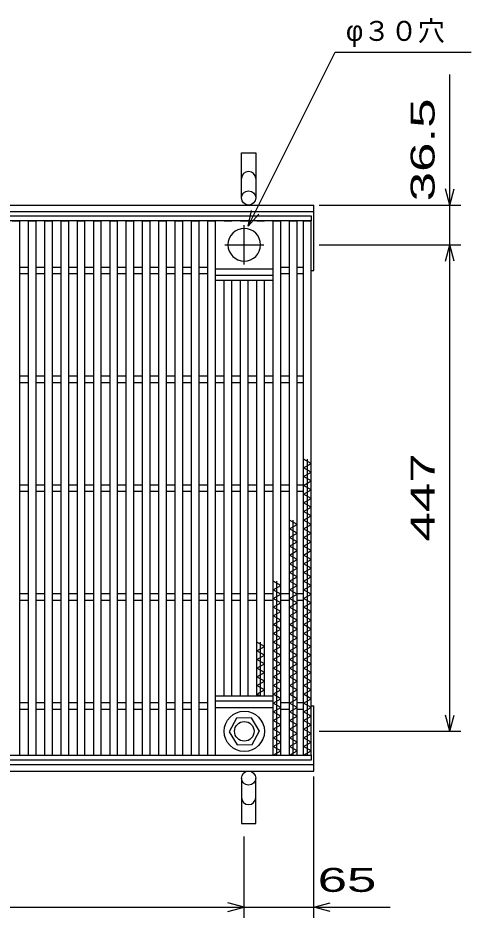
# Model space of a CAD drawing. Units: millimetres, scale not verified. Extents: x -1820 to 1731, y -1282 to 1054.
# Drawn here: x -623 to -206, y -246 to 581 of the extents above; entities that cross this region are included whole.
import ezdxf
from ezdxf.enums import TextEntityAlignment as Align

# ---------------------------------------------------------------- set-up
doc = ezdxf.new("R2010")
doc.units = ezdxf.units.MM
doc.header["$LTSCALE"] = 10
doc.linetypes.add('CHAIN', pattern=[18.5, 12, -1.5, 3.5, -1.5])
for name, color, linetype, lineweight in [('16', 3, 'Continuous', 25), ('19', 6, 'Continuous', 25), ('22', 4, 'Continuous', 25)]:
    doc.layers.add(name, color=color, linetype=linetype, lineweight=lineweight)
doc.styles.add('ベクトル', font='')
doc.styles.get('ベクトル').set_extended_font_data('ベクトル')

msp = doc.modelspace()

# ---------------------------------------------------------------- linework, layer by layer
at = {"layer": '16'}
for p, q in [((-1348, 399), (-353, 399)), ((-353, 399), (-353, 394.5)), ((-353, 394.5), (-1348, 394.5)), ((-628, 394.5), (-621, 394.5)), ((-621, -96.5), (-621, 394.5)), ((-613, -96.5), (-613, 394.5)), ((-613, 394.5), (-606, 394.5)), ((-606, -96.5), (-606, 394.5)), ((-598, -96.5), (-598, 394.5)), ((-598, 394.5), (-591, 394.5)), ((-591, -96.5), (-591, 394.5)), ((-583, -96.5), (-583, 394.5)), ((-583, 394.5), (-576, 394.5)), ((-576, -96.5), (-576, 394.5)), ((-568, -96.5), (-568, 394.5)), ((-568, 394.5), (-561, 394.5)), ((-561, -96.5), (-561, 394.5)), ((-553, -96.5), (-553, 394.5)), ((-553, 394.5), (-546, 394.5)), ((-546, -96.5), (-546, 394.5)), ((-538, -96.5), (-538, 394.5)), ((-538, 394.5), (-531, 394.5)), ((-531, -96.5), (-531, 394.5)), ((-523, -96.5), (-523, 394.5)), ((-523, 394.5), (-516, 394.5)), ((-516, -96.5), (-516, 394.5)), ((-508, -96.5), (-508, 394.5)), ((-508, 394.5), (-501, 394.5)), ((-501, -96.5), (-501, 394.5)), ((-493, -96.5), (-493, 394.5)), ((-493, 394.5), (-486, 394.5)), ((-486, -96.5), (-486, 394.5)), ((-478, -96.5), (-478, 394.5)), ((-478, 394.5), (-471, 394.5)), ((-471, -96.5), (-471, 394.5)), ((-463, -96.5), (-463, 394.5)), ((-463, 394.5), (-456, 394.5)), ((-456, -96.5), (-456, 394.5)), ((-448, -96.5), (-448, 394.5)), ((-448, 394.5), (-441, 394.5)), ((-441, -96.5), (-441, 394.5)), ((-433, 394.5), (-426, 394.5)), ((-418, 394.5), (-411, 394.5)), ((-403, 394.5), (-396, 394.5)), ((-388, -96.5), (-388, 394.5)), ((-388, 394.5), (-381, 394.5)), ((-381, -96.5), (-381, 394.5)), ((-373, -96.5), (-373, 394.5)), ((-373, 394.5), (-366, 394.5)), ((-366, -96.5), (-366, 394.5)), ((-360, -96.5), (-360, 394.5)), ((-360, 394.5), (-353, 394.5)), ((-353, -96.5), (-353, 394.5)), ((-621, 352), (-613, 352)), ((-606, 352), (-598, 352)), ((-591, 352), (-583, 352)), ((-576, 352), (-568, 352)), ((-561, 352), (-553, 352)), ((-546, 352), (-538, 352)), ((-531, 352), (-523, 352)), ((-516, 352), (-508, 352)), ((-501, 352), (-493, 352)), ((-486, 352), (-478, 352)), ((-471, 352), (-463, 352)), ((-456, 352), (-448, 352)), ((-441, 350.5), (-388, 350.5)), ((-381, 352), (-373, 352)), ((-366, 352), (-360, 352)), ((-621, 346), (-613, 346)), ((-606, 346), (-598, 346)), ((-591, 346), (-583, 346)), ((-576, 346), (-568, 346)), ((-561, 346), (-553, 346)), ((-546, 346), (-538, 346)), ((-531, 346), (-523, 346)), ((-516, 346), (-508, 346)), ((-501, 346), (-493, 346)), ((-486, 346), (-478, 346)), ((-471, 346), (-463, 346)), ((-456, 346), (-448, 346)), ((-441, 344.5), (-388, 344.5)), ((-441, 340), (-441, 344.5)), ((-441, 340), (-388, 340)), ((-433, -42), (-433, 340)), ((-426, -42), (-426, 340)), ((-418, -42), (-418, 340)), ((-411, -42), (-411, 340)), ((-403, -42), (-403, 340)), ((-396, -42), (-396, 340)), ((-388, 340), (-388, 344.5)), ((-381, 346), (-373, 346)), ((-366, 346), (-360, 346)), ((-621, 252), (-613, 252)), ((-606, 252), (-598, 252)), ((-591, 252), (-583, 252)), ((-576, 252), (-568, 252)), ((-561, 252), (-553, 252)), ((-546, 252), (-538, 252)), ((-531, 252), (-523, 252)), ((-516, 252), (-508, 252)), ((-501, 252), (-493, 252)), ((-486, 252), (-478, 252)), ((-471, 252), (-463, 252)), ((-456, 252), (-448, 252)), ((-441, 252), (-433, 252)), ((-426, 252), (-418, 252)), ((-411, 252), (-403, 252)), ((-396, 252), (-388, 252)), ((-381, 252), (-373, 252)), ((-366, 252), (-360, 252)), ((-621, 246), (-613, 246)), ((-606, 246), (-598, 246)), ((-591, 246), (-583, 246)), ((-576, 246), (-568, 246)), ((-561, 246), (-553, 246)), ((-546, 246), (-538, 246)), ((-531, 246), (-523, 246)), ((-516, 246), (-508, 246)), ((-501, 246), (-493, 246)), ((-486, 246), (-478, 246)), ((-471, 246), (-463, 246)), ((-456, 246), (-448, 246)), ((-441, 246), (-433, 246)), ((-426, 246), (-418, 246)), ((-411, 246), (-403, 246)), ((-396, 246), (-388, 246)), ((-381, 246), (-373, 246)), ((-366, 246), (-360, 246)), ((-353, 171.5), (-360, 175.5)), ((-356.5, -96.5), (-356.5, 175.5)), ((-360, 167.5), (-353, 171.5)), ((-353, 163.5), (-360, 167.5)), ((-360, 159.5), (-353, 163.5)), ((-353, 155.5), (-360, 159.5)), ((-621, 152), (-613, 152)), ((-606, 152), (-598, 152)), ((-591, 152), (-583, 152)), ((-576, 152), (-568, 152)), ((-561, 152), (-553, 152)), ((-546, 152), (-538, 152)), ((-531, 152), (-523, 152)), ((-516, 152), (-508, 152)), ((-501, 152), (-493, 152)), ((-486, 152), (-478, 152)), ((-471, 152), (-463, 152)), ((-456, 152), (-448, 152)), ((-441, 152), (-433, 152)), ((-426, 152), (-418, 152)), ((-411, 152), (-403, 152)), ((-396, 152), (-388, 152)), ((-381, 152), (-373, 152)), ((-366, 152), (-360, 152)), ((-360, 151.5), (-353, 155.5)), ((-353, 147.5), (-360, 151.5)), ((-621, 146), (-613, 146)), ((-606, 146), (-598, 146)), ((-591, 146), (-583, 146)), ((-576, 146), (-568, 146)), ((-561, 146), (-553, 146)), ((-546, 146), (-538, 146)), ((-531, 146), (-523, 146)), ((-516, 146), (-508, 146)), ((-501, 146), (-493, 146)), ((-486, 146), (-478, 146)), ((-471, 146), (-463, 146)), ((-456, 146), (-448, 146)), ((-441, 146), (-433, 146)), ((-426, 146), (-418, 146)), ((-411, 146), (-403, 146)), ((-396, 146), (-388, 146)), ((-381, 146), (-373, 146)), ((-366, 146), (-360, 146)), ((-360, 143.5), (-353, 147.5)), ((-353, 139.5), (-360, 143.5)), ((-360, 135.5), (-353, 139.5)), ((-353, 131.5), (-360, 135.5)), ((-360, 127.5), (-353, 131.5)), ((-353, 123.5), (-360, 127.5)), ((-366, 115.5), (-373, 119.5)), ((-369.5, -96.5), (-369.5, 119.5)), ((-360, 119.5), (-353, 123.5)), ((-353, 115.5), (-360, 119.5)), ((-373, 111.5), (-366, 115.5)), ((-366, 107.5), (-373, 111.5)), ((-373, 103.5), (-366, 107.5)), ((-360, 111.5), (-353, 115.5)), ((-353, 107.5), (-360, 111.5)), ((-360, 103.5), (-353, 107.5)), ((-366, 99.5), (-373, 103.5)), ((-373, 95.5), (-366, 99.5)), ((-353, 99.5), (-360, 103.5)), ((-360, 95.5), (-353, 99.5)), ((-366, 91.5), (-373, 95.5)), ((-373, 87.5), (-366, 91.5)), ((-353, 91.5), (-360, 95.5)), ((-360, 87.5), (-353, 91.5)), ((-366, 83.5), (-373, 87.5)), ((-373, 79.5), (-366, 83.5)), ((-353, 83.5), (-360, 87.5)), ((-360, 79.5), (-353, 83.5)), ((-366, 75.5), (-373, 79.5)), ((-373, 71.5), (-366, 75.5)), ((-353, 75.5), (-360, 79.5)), ((-360, 71.5), (-353, 75.5)), ((-366, 67.5), (-373, 71.5)), ((-373, 63.5), (-366, 67.5)), ((-353, 67.5), (-360, 71.5)), ((-360, 63.5), (-353, 67.5)), ((-381, 59.5), (-388, 63.5)), ((-388, 55.5), (-381, 59.5)), ((-384.5, -96.5), (-384.5, 63.5)), ((-366, 59.5), (-373, 63.5)), ((-373, 55.5), (-366, 59.5)), ((-353, 59.5), (-360, 63.5)), ((-360, 55.5), (-353, 59.5)), ((-621, 52), (-613, 52)), ((-606, 52), (-598, 52)), ((-591, 52), (-583, 52)), ((-576, 52), (-568, 52)), ((-561, 52), (-553, 52)), ((-546, 52), (-538, 52)), ((-531, 52), (-523, 52)), ((-516, 52), (-508, 52)), ((-501, 52), (-493, 52)), ((-486, 52), (-478, 52)), ((-471, 52), (-463, 52)), ((-456, 52), (-448, 52)), ((-441, 52), (-433, 52)), ((-426, 52), (-418, 52)), ((-411, 52), (-403, 52)), ((-396, 52), (-388, 52)), ((-381, 51.5), (-388, 55.5)), ((-388, 47.5), (-381, 51.5)), ((-381, 52), (-373, 52)), ((-366, 51.5), (-373, 55.5)), ((-373, 47.5), (-366, 51.5)), ((-366, 52), (-360, 52)), ((-353, 51.5), (-360, 55.5)), ((-360, 47.5), (-353, 51.5)), ((-621, 46), (-613, 46)), ((-606, 46), (-598, 46)), ((-591, 46), (-583, 46)), ((-576, 46), (-568, 46)), ((-561, 46), (-553, 46)), ((-546, 46), (-538, 46)), ((-531, 46), (-523, 46)), ((-516, 46), (-508, 46)), ((-501, 46), (-493, 46)), ((-486, 46), (-478, 46)), ((-471, 46), (-463, 46)), ((-456, 46), (-448, 46)), ((-441, 46), (-433, 46)), ((-426, 46), (-418, 46)), ((-411, 46), (-403, 46)), ((-396, 46), (-388, 46)), ((-381, 43.5), (-388, 47.5)), ((-388, 39.5), (-381, 43.5)), ((-381, 46), (-373, 46)), ((-366, 43.5), (-373, 47.5)), ((-373, 39.5), (-366, 43.5)), ((-366, 46), (-360, 46)), ((-353, 43.5), (-360, 47.5)), ((-360, 39.5), (-353, 43.5)), ((-381, 35.5), (-388, 39.5)), ((-388, 31.5), (-381, 35.5)), ((-366, 35.5), (-373, 39.5)), ((-373, 31.5), (-366, 35.5)), ((-353, 35.5), (-360, 39.5)), ((-360, 31.5), (-353, 35.5)), ((-381, 27.5), (-388, 31.5)), ((-388, 23.5), (-381, 27.5)), ((-366, 27.5), (-373, 31.5)), ((-373, 23.5), (-366, 27.5)), ((-353, 27.5), (-360, 31.5)), ((-360, 23.5), (-353, 27.5)), ((-381, 19.5), (-388, 23.5)), ((-388, 15.5), (-381, 19.5)), ((-366, 19.5), (-373, 23.5)), ((-373, 15.5), (-366, 19.5)), ((-353, 19.5), (-360, 23.5)), ((-360, 15.5), (-353, 19.5)), ((-381, 11.5), (-388, 15.5)), ((-388, 7.5), (-381, 11.5)), ((-366, 11.5), (-373, 15.5)), ((-373, 7.5), (-366, 11.5)), ((-353, 11.5), (-360, 15.5)), ((-360, 7.5), (-353, 11.5)), ((-396, 3.5), (-403, 7.5)), ((-403, -0.5), (-396, 3.5)), ((-399.5, -42), (-399.5, 7.5)), ((-381, 3.5), (-388, 7.5)), ((-388, -0.5), (-381, 3.5)), ((-366, 3.5), (-373, 7.5)), ((-373, -0.5), (-366, 3.5)), ((-353, 3.5), (-360, 7.5)), ((-360, -0.5), (-353, 3.5)), ((-396, -4.5), (-403, -0.5)), ((-403, -8.5), (-396, -4.5)), ((-381, -4.5), (-388, -0.5)), ((-388, -8.5), (-381, -4.5)), ((-366, -4.5), (-373, -0.5)), ((-373, -8.5), (-366, -4.5)), ((-353, -4.5), (-360, -0.5)), ((-360, -8.5), (-353, -4.5)), ((-396, -12.5), (-403, -8.5)), ((-403, -16.5), (-396, -12.5)), ((-396, -20.5), (-403, -16.5)), ((-381, -12.5), (-388, -8.5)), ((-388, -16.5), (-381, -12.5)), ((-381, -20.5), (-388, -16.5)), ((-366, -12.5), (-373, -8.5)), ((-373, -16.5), (-366, -12.5)), ((-366, -20.5), (-373, -16.5)), ((-353, -12.5), (-360, -8.5)), ((-360, -16.5), (-353, -12.5)), ((-353, -20.5), (-360, -16.5)), ((-403, -24.5), (-396, -20.5)), ((-396, -28.5), (-403, -24.5)), ((-388, -24.5), (-381, -20.5)), ((-381, -28.5), (-388, -24.5)), ((-373, -24.5), (-366, -20.5)), ((-366, -28.5), (-373, -24.5)), ((-360, -24.5), (-353, -20.5)), ((-353, -28.5), (-360, -24.5)), ((-403, -32.5), (-396, -28.5)), ((-396, -36.5), (-403, -32.5)), ((-388, -32.5), (-381, -28.5)), ((-381, -36.5), (-388, -32.5)), ((-373, -32.5), (-366, -28.5)), ((-366, -36.5), (-373, -32.5)), ((-360, -32.5), (-353, -28.5)), ((-353, -36.5), (-360, -32.5)), ((-403, -40.5), (-396, -36.5)), ((-400.37, -42), (-403, -40.5)), ((-388, -40.5), (-381, -36.5)), ((-381, -44.5), (-388, -40.5)), ((-373, -40.5), (-366, -36.5)), ((-366, -44.5), (-373, -40.5)), ((-360, -40.5), (-353, -36.5)), ((-353, -44.5), (-360, -40.5)), ((-621, -48), (-613, -48)), ((-606, -48), (-598, -48)), ((-591, -48), (-583, -48)), ((-576, -48), (-568, -48)), ((-561, -48), (-553, -48)), ((-546, -48), (-538, -48)), ((-531, -48), (-523, -48)), ((-516, -48), (-508, -48)), ((-501, -48), (-493, -48)), ((-486, -48), (-478, -48)), ((-471, -48), (-463, -48)), ((-456, -48), (-448, -48)), ((-441, -42), (-388, -42)), ((-441, -46.5), (-441, -42)), ((-441, -46.5), (-388, -46.5)), ((-388, -46.5), (-388, -42)), ((-388, -48.5), (-381, -44.5)), ((-381, -52.5), (-388, -48.5)), ((-381, -48), (-373, -48)), ((-373, -48.5), (-366, -44.5)), ((-366, -52.5), (-373, -48.5)), ((-366, -48), (-360, -48)), ((-360, -48.5), (-353, -44.5)), ((-353, -52.5), (-360, -48.5)), ((-621, -54), (-613, -54)), ((-606, -54), (-598, -54)), ((-591, -54), (-583, -54)), ((-576, -54), (-568, -54)), ((-561, -54), (-553, -54)), ((-546, -54), (-538, -54)), ((-531, -54), (-523, -54)), ((-516, -54), (-508, -54)), ((-501, -54), (-493, -54)), ((-486, -54), (-478, -54)), ((-471, -54), (-463, -54)), ((-456, -54), (-448, -54)), ((-441, -52.5), (-388, -52.5)), ((-388, -56.5), (-381, -52.5)), ((-381, -60.5), (-388, -56.5)), ((-381, -54), (-373, -54)), ((-373, -56.5), (-366, -52.5)), ((-366, -60.5), (-373, -56.5)), ((-366, -54), (-360, -54)), ((-360, -56.5), (-353, -52.5)), ((-353, -60.5), (-360, -56.5)), ((-421.79, -62.55), (-428.5, -74.84)), ((-407.8, -62.21), (-421.79, -62.55)), ((-400.5, -74.5), (-407.8, -62.21)), ((-388, -64.5), (-381, -60.5)), ((-381, -68.5), (-388, -64.5)), ((-373, -64.5), (-366, -60.5)), ((-366, -68.5), (-373, -64.5)), ((-360, -64.5), (-353, -60.5)), ((-353, -68.5), (-360, -64.5)), ((-407.21, -86.45), (-400.5, -74.16)), ((-388, -72.5), (-381, -68.5)), ((-381, -76.5), (-388, -72.5)), ((-373, -72.5), (-366, -68.5)), ((-366, -76.5), (-373, -72.5)), ((-360, -72.5), (-353, -68.5)), ((-353, -76.5), (-360, -72.5)), ((-428.5, -74.84), (-421.2, -86.79)), ((-388, -80.5), (-381, -76.5)), ((-381, -84.5), (-388, -80.5)), ((-373, -80.5), (-366, -76.5)), ((-366, -84.5), (-373, -80.5)), ((-360, -80.5), (-353, -76.5)), ((-353, -84.5), (-360, -80.5)), ((-421.2, -86.79), (-407.21, -86.45)), ((-388, -88.5), (-381, -84.5)), ((-381, -92.5), (-388, -88.5)), ((-373, -88.5), (-366, -84.5)), ((-366, -92.5), (-373, -88.5)), ((-360, -88.5), (-353, -84.5)), ((-353, -92.5), (-360, -88.5)), ((-1348, -96.5), (-353, -96.5)), ((-628, -96.5), (-621, -96.5)), ((-613, -96.5), (-606, -96.5)), ((-598, -96.5), (-591, -96.5)), ((-583, -96.5), (-576, -96.5)), ((-568, -96.5), (-561, -96.5)), ((-553, -96.5), (-546, -96.5)), ((-538, -96.5), (-531, -96.5)), ((-523, -96.5), (-516, -96.5)), ((-508, -96.5), (-501, -96.5)), ((-493, -96.5), (-486, -96.5)), ((-478, -96.5), (-471, -96.5)), ((-463, -96.5), (-456, -96.5)), ((-448, -96.5), (-441, -96.5)), ((-433, -96.5), (-426, -96.5)), ((-418, -96.5), (-411, -96.5)), ((-403, -96.5), (-396, -96.5)), ((-388, -96.5), (-381, -92.5)), ((-388, -96.5), (-381, -96.5)), ((-373, -96.5), (-366, -92.5)), ((-373, -96.5), (-366, -96.5)), ((-360, -96.5), (-353, -92.5)), ((-360, -96.5), (-353, -96.5)), ((-353, -96.5), (-353, -101)), ((-353, -101), (-1348, -101))]:
    msp.add_line(p, q, dxfattribs=at)
at = {"layer": '16', "linetype": 'CHAIN'}
for p, q in [((-414.5, 354.5), (-414.5, 390.5)), ((-432.5, 372.5), (-396.5, 372.5))]:
    msp.add_line(p, q, dxfattribs=at)
at = {"layer": '16'}
for radius in [18.5, 9]:
    msp.add_circle((-414.5, -74.5), radius, dxfattribs=at)
for start, end in [(90, 270), (270, 90)]:
    msp.add_arc((-414.5, 372.5), 15, start, end, dxfattribs=at)
at = {"layer": '19'}
for p, q in [((-417, 415.5), (-417, 457.12)), ((-417, 457.12), (-404, 457.12)), ((-404, 457.12), (-404, 415.5)), ((-1350.5, 409), (-350.5, 409)), ((-350.5, 349), (-350.5, 409)), ((-1350.5, 403), (-350.5, 403)), ((-353, 349), (-350.5, 349)), ((-353, -51), (-350.5, -51)), ((-350.5, -111), (-350.5, -51)), ((-1350.5, -105), (-350.5, -105)), ((-1350.5, -111), (-350.5, -111)), ((-417, -117.5), (-417, -159.12)), ((-404, -159.12), (-404, -117.5)), ((-417, -159.12), (-404, -159.12))]:
    msp.add_line(p, q, dxfattribs=at)
for centre in [(-410.5, 415.5), (-410.5, -117.5)]:
    msp.add_circle(centre, 6.5, dxfattribs=at)
for centre, start, end in [((-410.5, 433.34), 0, 180), ((-410.5, -135.34), 180, 0)]:
    msp.add_arc(centre, 6.5, start, end, dxfattribs=at)
at = {"layer": '22'}
for p, q in [((-411, 389.5), (-331, 549.5)), ((-331, 549.5), (-206, 549.5)), ((-225.5, 409), (-225.5, 529)), ((-225.5, 409), (-229.5, 424)), ((-225.5, 409), (-221.5, 424)), ((-345.5, 409), (-215.5, 409)), ((-225.5, 372.5), (-225.5, 409)), ((-411, 389.5), (-408, 404.1)), ((-411, 389.5), (-401, 400.5)), ((-345.5, 372.5), (-215.5, 372.5)), ((-229.5, 357.5), (-225.5, 372.5)), ((-221.5, 357.5), (-225.5, 372.5)), ((-225.5, -74.5), (-225.5, 372.5)), ((-225.5, -74.5), (-229.5, -59.5)), ((-225.5, -74.5), (-221.5, -59.5)), ((-345.5, -74.5), (-215.5, -74.5)), ((-350.5, -246), (-350.5, -116)), ((-414.5, -246), (-414.5, -171)), ((-1284.5, -236), (-414.5, -236)), ((-414.5, -236), (-429.5, -232)), ((-429.5, -240), (-414.5, -236)), ((-414.5, -236), (-350.5, -236)), ((-350.5, -236), (-335.5, -232)), ((-335.5, -240), (-350.5, -236)), ((-350.5, -236), (-280.5, -236))]:
    msp.add_line(p, q, dxfattribs=at)

# ---------------------------------------------------------------- texts
at = {"layer": '22', "color": 2, "style": 'ベクトル'}
msp.add_text('φ３０穴', height=18.33, dxfattribs=at).set_placement((-321, 569), align=Align.MIDDLE_LEFT)
at = {"layer": '22', "color": 2, "style": 'ベクトル', "width": 1.65}
for s, p in [(' 36.5 ', (-250.5, 399)), (' 447 ', (-250.5, 86.5))]:
    msp.add_text(s, height=21.99, rotation=90, dxfattribs=at).set_placement(p, align=Align.MIDDLE_LEFT)
msp.add_text(' 65 ', height=21.99, dxfattribs=at).set_placement((-360.5, -211), align=Align.MIDDLE_LEFT)

doc.saveas('drawing.dxf')
